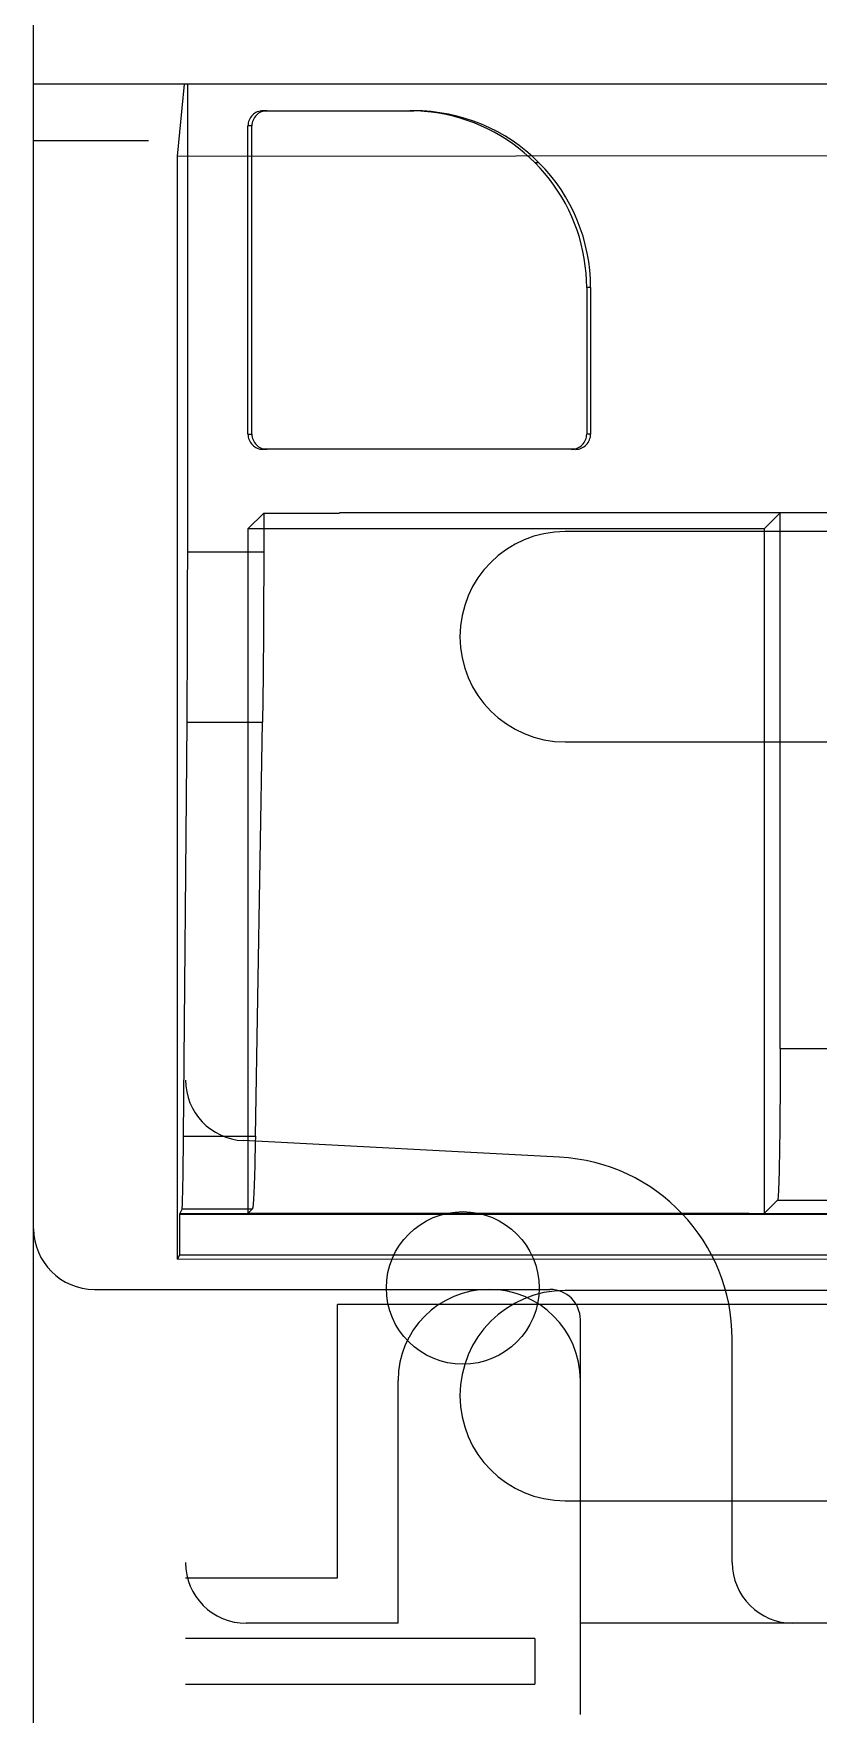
# Model space of a CAD drawing. Extents: x 0 to 171, y 0 to 414.
# Drawn here: x 9 to 34.6, y 53.1 to 108.2 of the extents above; entities that cross this region are included whole.
import ezdxf

# ---------------------------------------------------------------- set-up
doc = ezdxf.new("R2010")
doc.units = 0
doc.layers.add('--8N-THT. FIXING HOLE', color=4, linetype='CONTINUOUS')
doc.layers.add('-15N-THT. THIẾT BỊ ĐÓNG MỞ', color=40, linetype='CONTINUOUS')

# ---------------------------------------------------------------- blocks, each defined once
blk = doc.blocks.new('06 - N - SC VSD ATV630U75~D11N4')
at = {"layer": '--8N-THT. FIXING HOLE'}
blk.add_circle((-62.5, -139.865), 2.5, dxfattribs=at)
at = {"layer": '-15N-THT. THIẾT BỊ ĐÓNG MỞ'}
for p, q in [((-76.549, -202.049), (-76.549, 171.658)), ((76.549, -100.44), (-76.549, -100.44)), ((-76.549, -100.44), (-76.549, -100.44)), ((-72.572, -100.44), (-72.572, -100.44)), ((-71.842, -102.795), (-71.607, -100.44)), ((-71.507, -100.44), (-71.507, -115.753)), ((-69.535, -111.9), (-69.535, -101.805)), ((-69.405, -101.805), (-69.535, -101.805)), ((-69.405, -111.9), (-69.405, -101.805)), ((-69.038, -101.308), (-68.908, -101.308)), ((-68.908, -101.308), (-69.038, -101.308)), ((-68.908, -101.308), (-64.109, -101.308)), ((-63.999, -101.313), (-64.239, -101.308)), ((-63.76, -101.328), (-63.999, -101.313)), ((-63.521, -101.353), (-63.76, -101.328)), ((-63.284, -101.388), (-63.521, -101.353)), ((-63.048, -101.432), (-63.284, -101.388)), ((-62.814, -101.486), (-63.048, -101.432)), ((-62.583, -101.55), (-62.814, -101.486)), ((-62.355, -101.623), (-62.583, -101.55)), ((-62.129, -101.706), (-62.355, -101.623)), ((-61.908, -101.798), (-62.129, -101.706)), ((-61.69, -101.899), (-61.908, -101.798)), ((-76.549, -102.282), (-76.549, -102.282)), ((-76.549, -102.282), (-72.789, -102.282)), ((-72.789, -102.282), (-72.789, -102.282)), ((-61.477, -102.009), (-61.69, -101.899)), ((-61.269, -102.128), (-61.477, -102.009)), ((-61.065, -102.255), (-61.269, -102.128)), ((-60.868, -102.39), (-61.065, -102.255)), ((-71.842, -102.795), (71.617, -102.684)), ((-71.842, -138.916), (-71.842, -102.795)), ((-60.675, -102.534), (-60.868, -102.39)), ((-60.489, -102.686), (-60.675, -102.534)), ((-60.31, -102.845), (-60.489, -102.686)), ((-60.137, -103.011), (-60.31, -102.845)), ((-60.007, -103.011), (-60.137, -103.011)), ((-59.972, -103.184), (-60.137, -103.011)), ((-59.814, -103.363), (-59.972, -103.184)), ((-59.663, -103.549), (-59.814, -103.363)), ((-59.521, -103.741), (-59.663, -103.549)), ((-59.386, -103.938), (-59.521, -103.741)), ((-59.26, -104.141), (-59.386, -103.938)), ((-59.142, -104.349), (-59.26, -104.141)), ((-59.033, -104.562), (-59.142, -104.349)), ((-58.932, -104.778), (-59.033, -104.562)), ((-58.841, -104.999), (-58.932, -104.778)), ((-58.759, -105.224), (-58.841, -104.999)), ((-58.686, -105.451), (-58.759, -105.224)), ((-58.623, -105.682), (-58.686, -105.451)), ((-58.569, -105.915), (-58.623, -105.682)), ((-58.525, -106.149), (-58.569, -105.915)), ((-58.491, -106.386), (-58.525, -106.149)), ((-58.466, -106.624), (-58.491, -106.386)), ((-58.451, -106.862), (-58.466, -106.624)), ((-58.446, -107.101), (-58.451, -106.862)), ((-58.316, -107.101), (-58.446, -107.101)), ((-58.446, -107.101), (-58.446, -111.9)), ((-58.316, -107.101), (-58.316, -111.9)), ((-69.535, -111.9), (-69.405, -111.9)), ((-58.316, -111.9), (-58.446, -111.9)), ((-69.038, -112.397), (-68.908, -112.397)), ((-68.908, -112.397), (-69.038, -112.397)), ((-58.813, -112.397), (-68.908, -112.397)), ((-58.813, -112.397), (-58.943, -112.397)), ((-69.535, -115.003), (-69.018, -114.486)), ((-69.018, -114.486), (-69.018, -115.753)), ((-69.018, -114.486), (-66.536, -114.486)), ((-66.536, -114.486), (-66.536, -114.481)), ((-66.534, -114.481), (-66.536, -114.486)), ((-49.563, -114.481), (-66.536, -114.481)), ((-52.636, -115.003), (-52.114, -114.481)), ((-52.111, -132.018), (-52.111, -114.481)), ((-69.535, -115.003), (-69.535, -137.423)), ((-52.636, -115.003), (-69.535, -115.003)), ((-52.636, -115.003), (-52.636, -137.422)), ((-60.028, -115.204), (-60.028, -115.204)), ((59.15, -115.091), (-59.15, -115.091)), ((-59.15, -115.091), (-59.15, -115.091)), ((-71.507, -115.753), (-69.018, -115.753)), ((-69.018, -115.753), (-69.018, -116.078)), ((-69.018, -116.078), (-69.018, -116.402)), ((-69.018, -116.402), (-69.019, -116.726)), ((-69.02, -117.047), (-69.021, -117.367)), ((-69.019, -116.726), (-69.02, -117.047)), ((-69.022, -117.684), (-69.023, -117.998)), ((-69.021, -117.367), (-69.022, -117.684)), ((-69.025, -118.308), (-69.027, -118.613)), ((-69.023, -117.998), (-69.025, -118.308)), ((-69.027, -118.613), (-69.029, -118.914)), ((-69.032, -119.21), (-69.034, -119.499)), ((-69.029, -118.914), (-69.032, -119.21)), ((-69.037, -119.783), (-69.04, -120.06)), ((-69.034, -119.499), (-69.037, -119.783)), ((-69.043, -120.33), (-69.046, -120.592)), ((-69.04, -120.06), (-69.043, -120.33)), ((-69.054, -121.091), (-69.058, -121.328)), ((-69.05, -120.846), (-69.054, -121.091)), ((-69.046, -120.592), (-69.05, -120.846)), ((-71.643, -134.894), (-71.526, -121.328)), ((-71.526, -121.328), (-69.058, -121.328)), ((-69.29, -134.894), (-69.058, -121.328)), ((-59.15, -121.979), (59.15, -121.979)), ((-59.15, -121.979), (-59.15, -121.979)), ((-52.111, -132.018), (-52.111, -132.238)), ((-52.111, -132.018), (-49.872, -132.018)), ((-52.111, -132.238), (-52.112, -132.458)), ((-52.112, -132.458), (-52.112, -132.678)), ((-71.578, -133.053), (-71.578, -133.053)), ((-52.113, -133.112), (-52.114, -133.326)), ((-52.112, -132.678), (-52.113, -132.895)), ((-52.113, -132.895), (-52.113, -133.112)), ((-52.117, -133.746), (-52.118, -133.951)), ((-52.115, -133.537), (-52.117, -133.746)), ((-52.114, -133.326), (-52.115, -133.537)), ((-52.12, -134.152), (-52.121, -134.349)), ((-52.118, -133.951), (-52.12, -134.152)), ((-52.125, -134.729), (-52.127, -134.911)), ((-52.123, -134.542), (-52.125, -134.729)), ((-52.121, -134.349), (-52.123, -134.542)), ((-71.643, -134.894), (-69.29, -134.894)), ((-59.335, -135.581), (-69.693, -135.038)), ((-69.693, -135.038), (-69.693, -135.038)), ((-69.299, -135.339), (-69.303, -135.546)), ((-69.294, -135.121), (-69.299, -135.339)), ((-69.29, -134.894), (-69.294, -135.121)), ((-52.132, -135.258), (-52.135, -135.422)), ((-52.13, -135.088), (-52.132, -135.258)), ((-52.127, -134.911), (-52.13, -135.088)), ((-69.312, -135.929), (-69.317, -136.105)), ((-69.307, -135.743), (-69.312, -135.929)), ((-69.303, -135.546), (-69.307, -135.743)), ((-59.335, -135.581), (-59.335, -135.581)), ((-52.143, -135.873), (-52.146, -136.009)), ((-52.14, -135.73), (-52.143, -135.873)), ((-52.137, -135.58), (-52.14, -135.73)), ((-52.135, -135.422), (-52.137, -135.58)), ((-69.327, -136.421), (-69.332, -136.561)), ((-69.322, -136.269), (-69.327, -136.421)), ((-69.317, -136.105), (-69.322, -136.269)), ((-52.159, -136.469), (-52.163, -136.563)), ((-52.156, -136.367), (-52.159, -136.469)), ((-52.153, -136.256), (-52.156, -136.367)), ((-52.149, -136.136), (-52.153, -136.256)), ((-52.146, -136.009), (-52.149, -136.136)), ((-69.353, -137), (-69.359, -137.078)), ((-69.348, -136.909), (-69.353, -137)), ((-69.342, -136.806), (-69.348, -136.909)), ((-69.337, -136.69), (-69.342, -136.806)), ((-69.332, -136.561), (-69.337, -136.69)), ((-52.196, -136.988), (-52.635, -137.425)), ((-52.193, -136.979), (-52.196, -136.988)), ((-52.196, -136.988), (-49.829, -136.988)), ((-52.189, -136.961), (-52.193, -136.979)), ((-52.185, -136.932), (-52.189, -136.961)), ((-52.181, -136.894), (-52.185, -136.932)), ((-52.177, -136.847), (-52.181, -136.894)), ((-52.174, -136.79), (-52.177, -136.847)), ((-52.17, -136.723), (-52.174, -136.79)), ((-52.166, -136.648), (-52.17, -136.723)), ((-52.163, -136.563), (-52.166, -136.648)), ((-71.766, -137.422), (-71.776, -137.442)), ((-71.776, -137.442), (-71.776, -138.784)), ((-71.776, -137.442), (71.672, -137.442)), ((-71.691, -137.275), (-71.766, -137.425)), ((-71.766, -137.425), (-71.766, -137.422)), ((-71.766, -137.422), (-53.132, -137.422)), ((-71.766, -137.425), (-53.132, -137.425)), ((-71.691, -137.272), (-71.691, -137.275)), ((-71.691, -137.272), (-69.387, -137.272)), ((-71.691, -137.275), (-69.387, -137.275)), ((-69.387, -137.275), (-69.535, -137.423)), ((-53.132, -137.425), (-69.535, -137.423)), ((-69.381, -137.259), (-69.387, -137.272)), ((-69.387, -137.275), (-69.387, -137.272)), ((-69.376, -137.234), (-69.381, -137.259)), ((-69.37, -137.195), (-69.376, -137.234)), ((-69.364, -137.143), (-69.37, -137.195)), ((-69.359, -137.078), (-69.364, -137.143)), ((-53.132, -137.422), (-52.636, -137.422)), ((-53.132, -137.425), (-53.132, -137.422)), ((-52.635, -137.422), (-52.636, -137.422)), ((-52.635, -137.422), (71.682, -137.422)), ((-52.635, -137.425), (-52.635, -137.422)), ((-52.635, -137.425), (76.355, -137.425)), ((-76.549, -137.922), (-76.549, -137.922)), ((-71.776, -138.784), (-71.842, -138.916)), ((-71.842, -138.916), (71.617, -138.894)), ((-71.776, -138.784), (71.672, -138.784)), ((-74.56, -139.911), (-59.647, -139.911)), ((-74.56, -139.911), (-74.56, -139.911)), ((-60.028, -140.06), (-60.028, -140.06)), ((-59.647, -139.911), (-59.647, -139.911)), ((59.15, -139.946), (-59.15, -139.946)), ((-59.15, -139.946), (-59.15, -139.946)), ((-66.607, -149.356), (-66.607, -140.408)), ((-66.607, -140.408), (-66.607, -140.408)), ((66.607, -140.408), (-66.607, -140.408)), ((-58.653, -153.83), (-58.653, -140.905)), ((-58.653, -140.905), (-58.653, -140.905)), ((-53.682, -148.859), (-53.682, -141.538)), ((-53.682, -141.538), (-53.682, -141.538)), ((-64.618, -150.847), (-64.618, -142.893)), ((-64.618, -142.893), (-64.618, -142.893)), ((-58.653, -142.893), (-58.653, -142.893)), ((-59.15, -146.834), (59.15, -146.834)), ((-59.15, -146.834), (-59.15, -146.834)), ((-71.578, -148.859), (-71.578, -148.859)), ((-53.682, -148.859), (-53.682, -148.859)), ((-71.578, -149.356), (-71.578, -149.356)), ((-71.578, -149.356), (-66.607, -149.356)), ((-66.607, -149.356), (-66.607, -149.356)), ((-71.578, -151.344), (-71.578, -151.344)), ((-60.144, -151.344), (-71.578, -151.344)), ((-64.618, -150.847), (-69.589, -150.847)), ((-69.589, -150.847), (-69.589, -150.847)), ((-64.618, -150.847), (-64.618, -150.847)), ((-60.144, -151.344), (-60.144, -151.344)), ((-60.144, -151.344), (-60.144, -152.835)), ((58.653, -150.847), (-58.653, -150.847)), ((-58.653, -150.847), (-58.653, -150.847)), ((-51.693, -150.847), (-51.693, -150.847)), ((-71.578, -152.835), (-60.144, -152.835)), ((-71.578, -152.835), (-71.578, -152.835)), ((-60.144, -152.835), (-60.144, -152.835)), ((-58.653, -153.83), (-58.653, -153.83))]:
    blk.add_line(p, q, dxfattribs=at)
for centre, radius, start, end in [((-59.15, -118.535), 3.444, 90, 270), ((-69.589, -133.053), 1.988, 180, 267), ((-59.647, -141.538), 5.965, 0, 87), ((-74.56, -137.922), 1.988, 180, 270), ((-61.636, -142.893), 2.983, 0, 180), ((-59.15, -143.39), 3.444, 90, 270), ((-59.647, -140.905), 0.994, 0, 90), ((-69.589, -148.859), 1.988, 180, 270), ((-51.693, -148.859), 1.988, 180, 270)]:
    blk.add_arc(centre, radius, start, end, dxfattribs=at)
for centre, major_axis, ratio, start_param, end_param in [((-69.038, -101.804), (0, -0.496), 0.999962, 3.139955, 4.714011), ((-68.908, -101.804), (0, -0.496), 0.999962, 3.139954, 4.714011), ((-64.109, -107.101), (0, -5.793), 0.999924, 2.354709, 3.141593), ((-64.109, -107.101), (0, -5.793), 0.999924, 1.570796, 2.354709), ((-69.038, -111.901), (0, -0.496), 0.999962, -1.572439, 0.001604), ((-68.908, -111.901), (0, -0.496), 0.999962, -1.572439, 0.001604), ((-58.943, -111.901), (0, -0.497), 0.999962, -0.000962, 1.571795), ((-58.813, -111.901), (0, -0.497), 0.999962, -0.000962, 1.571795), ((-71.576, -115.753), (0, -7.954), 0.008727, 0.794125, 1.570796), ((-71.692, -129.319), (0, 7.954), 0.008727, -3.124139, -2.347468)]:
    blk.add_ellipse(centre, major_axis=major_axis, ratio=ratio, start_param=start_param, end_param=end_param, dxfattribs=at)

msp = doc.modelspace()

# ---------------------------------------------------------------- block references
msp.add_blockref('06 - N - SC VSD ATV630U75~D11N4', (85.5, 206.951))

doc.saveas('drawing.dxf')
